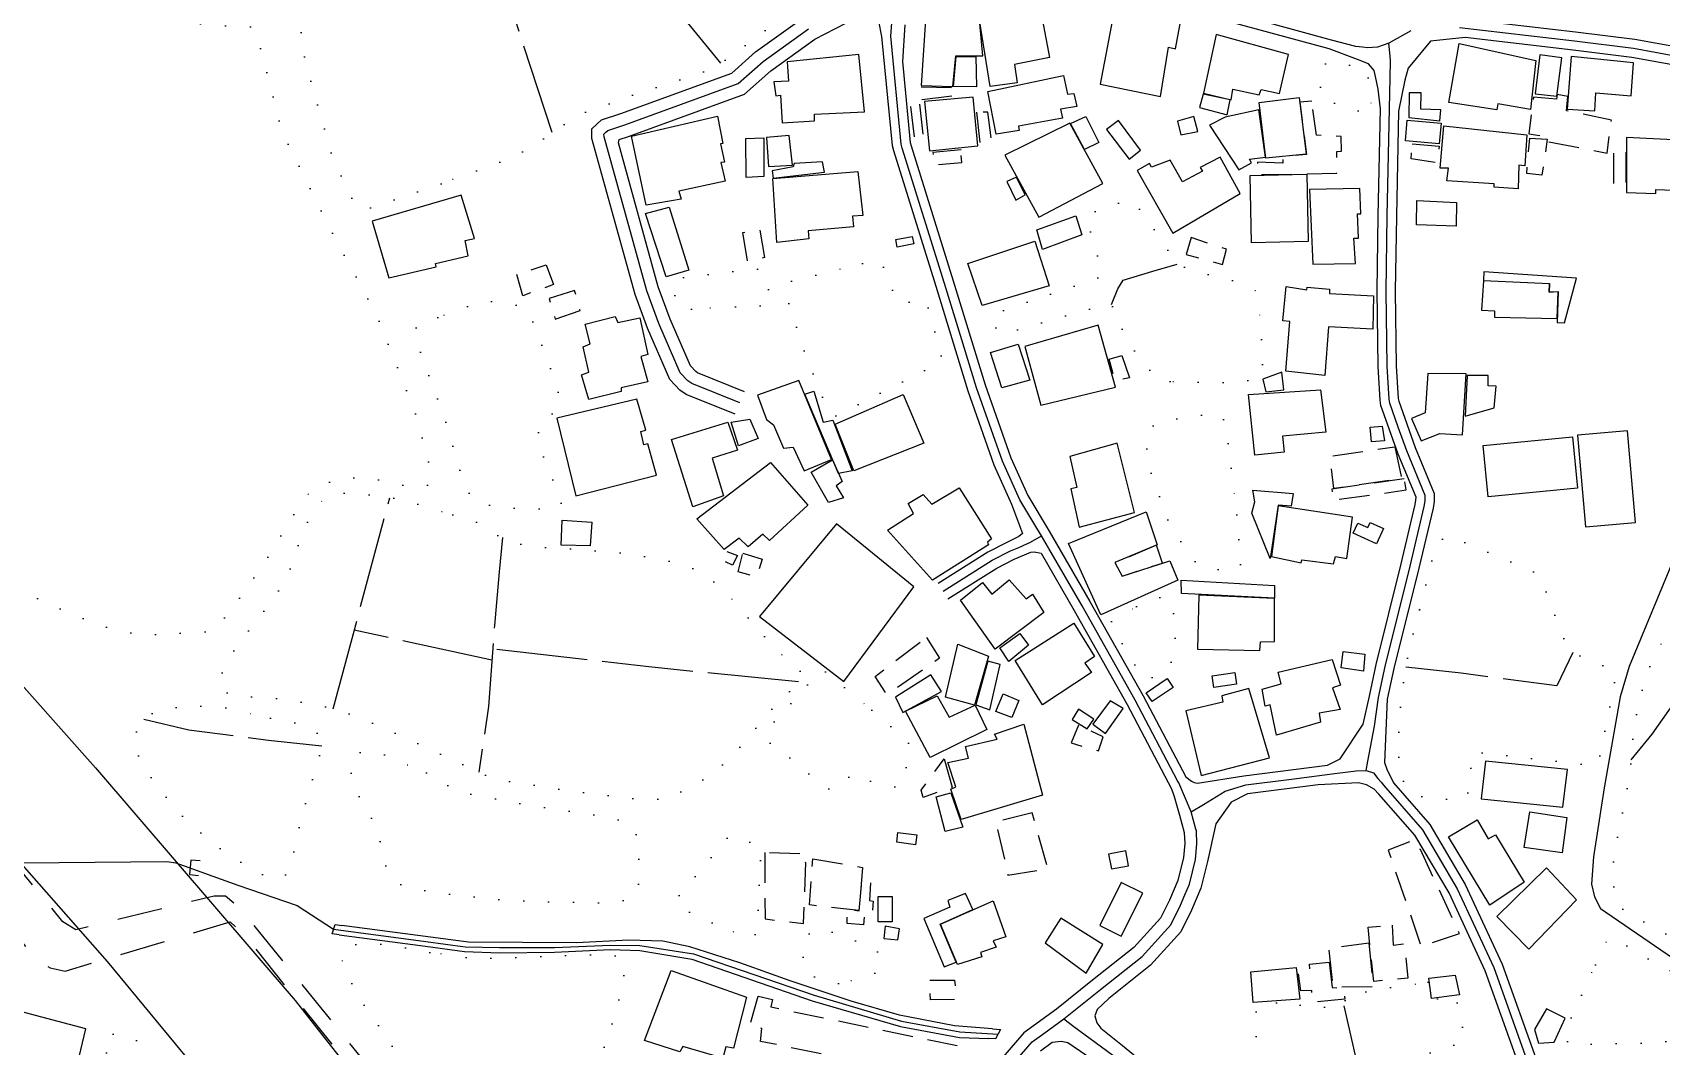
# Model space of a CAD drawing. Header units: millimetres. Extents: x 220021 to 223505, y 489325 to 491820.
# Drawn here: x 221173 to 221441.3, y 490532 to 490699 of the extents above; entities that cross this region are included whole.
import ezdxf

# ---------------------------------------------------------------- set-up
doc = ezdxf.new("R2010")
doc.units = ezdxf.units.MM
for name, pattern in [('15M2P5', [17.5, 15, -2.5]), ('5M2P5', [7.5, 5, -2.5]), ('7P5M5', [12.5, 7.5, -5]), ('AM4', [4, 0, -4])]:
    doc.linetypes.add(name, pattern=pattern)
for name, color, linetype in [('A0013110', 8, 'Continuous'), ('A0013113', 8, 'Continuous'), ('A0013140', 8, '7P5M5'), ('A0023210', 8, 'Continuous'), ('A0073340', 8, 'Continuous'), ('B0014111', 8, 'Continuous'), ('B0014112', 8, 'Continuous'), ('B0014116', 8, '5M2P5'), ('B0014118', 8, '5M2P5'), ('C0076116', 8, 'Continuous'), ('C0076117', 8, 'Continuous'), ('D0015112', 8, '15M2P5'), ('D0025111', 8, 'AM4'), ('E0022112', 8, 'Continuous')]:
    doc.layers.add(name, color=color, linetype=linetype)

msp = doc.modelspace()

# ---------------------------------------------------------------- linework, layer by layer
at = {"layer": 'A0013110', "flags": 128}
for points in [[(221444.167, 490696.524), (221436.857, 490697.878), (221427.091, 490699.061), (221408.174, 490701.283), (221407.815, 490701.723), (221410.521, 490719.207)], [(221288.747, 490636.144), (221280.636, 490639.411), (221279.616, 490640.119), (221277.969, 490641.85), (221274.297, 490650.333), (221272.262, 490655.879), (221265.141, 490681.556), (221265.108, 490683.139), (221266.721, 490684.642), (221269.88, 490685.672), (221288.178, 490692.338), (221292.081, 490695.809), (221299.751, 490701.34)], [(221290.242, 490639.855), (221282.547, 490642.954), (221282.232, 490643.173), (221281.357, 490644.092), (221278.013, 490651.818), (221276.074, 490657.104), (221269.489, 490680.847), (221269.604, 490681.374), (221271.185, 490681.89), (221290.265, 490688.842), (221294.587, 490692.685), (221301.844, 490697.917), (221306.959, 490700.535)], [(221312.307, 490700.879), (221312.838, 490698.377), (221314.6, 490680.39), (221314.787, 490679.555), (221321.778, 490657.239), (221327.028, 490640.022), (221331.338, 490627.83), (221334.247, 490621.348), (221336.044, 490616.498), (221335.461, 490616.016), (221333.439, 490615.018), (221330.319, 490613.423), (221322.151, 490608.264)], [(221316.691, 490700.282), (221316.259, 490694.223), (221317.568, 490680.866), (221317.687, 490680.333), (221324.644, 490658.125), (221329.878, 490640.96), (221334.125, 490628.946), (221336.912, 490622.738), (221340.433, 490616.859), (221341.662, 490614.806), (221347.155, 490605.315), (221355.918, 490589.752), (221362.952, 490576.399), (221363.892, 490575.708), (221364.322, 490575.483), (221364.857, 490575.355), (221372.474, 490576.585), (221386.277, 490578.328), (221388.332, 490579.365), (221392.132, 490585.084), (221393.161, 490589.722), (221394.283, 490594.921), (221398.408, 490611.492), (221400.724, 490621.255), (221400.839, 490622.013), (221400.841, 490622.487), (221397.913, 490629.569), (221395.057, 490637.583), (221394.937, 490638.459), (221394.6, 490644.016), (221394.435, 490656.437), (221394.619, 490668.823), (221394.983, 490686.415), (221394.587, 490689.685), (221394.162, 490691.756), (221393.931, 490692.741), (221393.038, 490693.832), (221391.182, 490694.585), (221386.518, 490696.301), (221367.881, 490701.369)], [(221443.417, 490693.612), (221436.403, 490694.911), (221426.736, 490696.082), (221408.913, 490698.176), (221403.232, 490697.565), (221399.551, 490693.127), (221399.014, 490691.172), (221397.976, 490686.076), (221397.618, 490668.77), (221397.435, 490656.434), (221397.599, 490644.127), (221397.925, 490638.753), (221397.987, 490638.297), (221400.714, 490630.647), (221403.844, 490623.076), (221403.838, 490621.78), (221403.671, 490620.683), (221401.323, 490610.783), (221397.205, 490594.242), (221396.118, 490589.205), (221395.658, 490578.766), (221396.013, 490577.702), (221397.129, 490575.412), (221403.108, 490568.6), (221408.939, 490558.699), (221415.019, 490545.593), (221420.572, 490530.097)], [(221417.507, 490529.756), (221412.24, 490544.453), (221406.28, 490557.303), (221400.666, 490566.834), (221394.734, 490573.594), (221393.943, 490574.38), (221392.707, 490575.097), (221391.395, 490575.45), (221384.745, 490575.111), (221373.117, 490573.642), (221370.404, 490572.244), (221367.853, 490568.701), (221366.497, 490562.454), (221365.432, 490558.093), (221363.875, 490554.439), (221362.122, 490550.892), (221357.132, 490545.385), (221350.233, 490539.912), (221348.356, 490538.085), (221347.972, 490537.06), (221348.296, 490535.887), (221348.916, 490535.042), (221352.529, 490532.151), (221362.834, 490523.741)], [(221339.001, 490531.285), (221340.949, 490532.701), (221342.414, 490532.896), (221343.492, 490532.672), (221354.646, 490525.024)]]:
    msp.add_lwpolyline(points, dxfattribs=at)
at = {"layer": 'A0013110'}
msp.add_lwpolyline([(221323.753, 490605.727), (221331.806, 490610.814), (221334.697, 490612.292), (221337.421, 490613.418), (221337.957, 490613.483), (221339.104, 490613.238), (221344.55, 490603.827), (221353.284, 490588.316), (221360.599, 490574.429), (221361.02, 490573.19), (221361.897, 490570.106), (221362.68, 490567.244), (221362.749, 490565.441), (221362.54, 490563.112), (221361.624, 490559.36), (221360.239, 490556.111), (221358.783, 490553.165), (221354.388, 490548.314), (221347.588, 490542.92), (221341.658, 490538.161), (221336.277, 490534.25), (221318.637, 490513.863)], dxfattribs=at)
at = {"layer": 'A0013113', "flags": 128}
msp.add_lwpolyline([(220927.842, 490891.29), (220935.009, 490880.115), (220960.536, 490841.965), (220963.039, 490837.911), (220970.26, 490829.369), (220977.536, 490819.135), (220986.177, 490807.32), (220992.944, 490798.174), (221001.213, 490788.313), (221007.322, 490779.603), (221014.267, 490769.197), (221023.077, 490757.382), (221032.12, 490744.909), (221042.072, 490734.327), (221064.691, 490708.773), (221095.538, 490674.853), (221126.07, 490641.566), (221156.363, 490608.27), (221183.399, 490577.923), (221216.251, 490539.581), (221246.636, 490500.861)], dxfattribs=at)
at = {"layer": 'A0013140', "flags": 128}
for points in [[(221277.033, 490468.283), (221250.409, 490502.039), (221229.893, 490526.842), (221207.224, 490554.764), (221204.776, 490556.771), (221202.911, 490556.771), (221180.17, 490551.237), (221178.032, 490552.537), (221161.817, 490572.31), (221144.283, 490591.573), (221130.389, 490606.499), (221108.885, 490630.446), (221092.182, 490647.289), (221091.685, 490648.155), (221091.195, 490649.887)], [(221084.595, 490644.005), (221090.049, 490643.743), (221091.536, 490642.87), (221101.458, 490632.973), (221114.201, 490616.501), (221118.506, 490610.09), (221119.169, 490608.533), (221121.162, 490603.171), (221123.48, 490600.051), (221133.4, 490590.843), (221145.139, 490579.899), (221157.37, 490570.504), (221160.68, 490566.169), (221167.472, 490554.394), (221169.625, 490551.274), (221173.428, 490546.529), (221175.907, 490544.96), (221178.382, 490544.426), (221205.58, 490552.532), (221207.894, 490550.447), (221245.79, 490502.994), (221272.935, 490466.417), (221273.763, 490465.204), (221273.809, 490464.579)]]:
    msp.add_lwpolyline(points, dxfattribs=at)
at = {"layer": 'A0023210', "flags": 128}
for points in [[(221399.985, 490699.266), (221396.371, 490697.255), (221394.494, 490696.6), (221392.852, 490696.505), (221392.038, 490696.584), (221390.939, 490696.691), (221386.906, 490697.75), (221368.242, 490702.825)], [(221289.494, 490637.999), (221281.592, 490641.183), (221280.924, 490641.646), (221279.663, 490642.971), (221276.155, 490651.076), (221274.168, 490656.491), (221267.136, 490681.849), (221267.127, 490682.286), (221267.444, 490682.582), (221267.761, 490682.877), (221270.533, 490683.781), (221289.222, 490690.59), (221293.334, 490694.247), (221300.797, 490699.629)], [(221320.134, 490512.537), (221337.639, 490532.768), (221339.566, 490534.168), (221342.834, 490536.543), (221348.911, 490541.416), (221355.76, 490546.85), (221360.452, 490552.029), (221362.057, 490555.275), (221362.793, 490557.001), (221363.528, 490558.726), (221364.518, 490562.783), (221364.753, 490565.39), (221364.669, 490567.551), (221364.605, 490567.786), (221363.826, 490570.634), (221361.956, 490575.071), (221361.772, 490575.42), (221361.588, 490575.769), (221354.601, 490589.034), (221345.853, 490604.571), (221340.37, 490614.045), (221340.304, 490614.155), (221339.146, 490616.089), (221338.055, 490617.911), (221335.579, 490622.043), (221332.731, 490628.388), (221328.453, 490640.491), (221325.832, 490649.087), (221323.211, 490657.682), (221316.237, 490679.944), (221316.084, 490680.628), (221314.343, 490698.397), (221314.499, 490700.58)], [(221443.792, 490695.068), (221440.211, 490695.732), (221436.63, 490696.395), (221426.914, 490697.572), (221408.002, 490699.793)], [(221392.608, 490577.483), (221392.898, 490578.992), (221394.005, 490584.748), (221394.64, 490589.463), (221395.744, 490594.581), (221399.865, 490611.138), (221402.198, 490620.969), (221402.338, 490621.897), (221402.342, 490622.781), (221399.314, 490630.108), (221397.918, 490634.024), (221396.522, 490637.94), (221396.431, 490638.606), (221396.099, 490644.072), (221395.935, 490656.436), (221396.118, 490668.797), (221396.588, 490691.464), (221396.655, 490694.379), (221396.581, 490695.129), (221396.371, 490697.255)], [(221322.952, 490606.996), (221331.063, 490612.119), (221334.068, 490613.655), (221335.419, 490614.213), (221336.769, 490614.771), (221337.358, 490615.098), (221339.146, 490616.089)], [(221363.826, 490570.634), (221365.839, 490571.865), (221369.411, 490574.05), (221372.795, 490575.114), (221380.333, 490576.066), (221387.87, 490577.018), (221389.238, 490577.19), (221390.965, 490577.414), (221392.608, 490577.483), (221393.853, 490577.068), (221394.579, 490576.152), (221395.078, 490575.523), (221395.473, 490575.026), (221401.887, 490567.717), (221407.61, 490558.001), (221410.62, 490551.512), (221413.629, 490545.023), (221418.83, 490530.51)], [(221342.834, 490536.543), (221344.52, 490535.296), (221353.587, 490528.588), (221357.035, 490525.678), (221359.138, 490523.903), (221361.371, 490522.017)]]:
    msp.add_lwpolyline(points, dxfattribs=at)
at = {"layer": 'A0073340', "flags": 128}
msp.add_lwpolyline([(221201.529, 490526.448), (221185.386, 490546.007), (221167.695, 490566.123), (221154.536, 490581.086), (221140.395, 490596.759), (221125.313, 490613.473), (221109.581, 490630.526), (221095.192, 490646.123), (221075.033, 490668.256), (221061.813, 490682.456), (221047.203, 490699.123), (221027.806, 490722.187), (221042.072, 490734.327), (221064.691, 490708.773), (221095.538, 490674.853), (221126.07, 490641.566), (221156.363, 490608.27), (221183.399, 490577.923), (221216.251, 490539.581), (221246.636, 490500.861)], dxfattribs=at)
at = {"layer": 'B0014111', "flags": 128}
for points in [[(221400.974, 490671.322), (221407.486, 490671.026), (221407.477, 490667.112), (221400.922, 490667.325)], [(221385.104, 490640.167), (221386.005, 490633.19), (221378.881, 490632.508), (221379.112, 490629.878), (221374.294, 490629.424), (221373.234, 490639.376)], [(221373.295, 490590.997), (221368.879, 490589.791), (221369.047, 490588.747), (221362.933, 490587.283), (221365.438, 490576.642), (221376.706, 490579.546)], [(221410.931, 490569.325), (221412.697, 490566.211), (221413.929, 490566.886), (221418.642, 490559.08), (221412.971, 490555.277), (221406.204, 490566.539)], [(221342.362, 490553.145), (221339.756, 490549.08), (221346.524, 490544.063), (221349.275, 490548.802)], [(221147.394, 490544.031), (221144.488, 490533.364), (221179.042, 490523.406), (221181.827, 490534.915)]]:
    msp.add_lwpolyline(points, close=True, dxfattribs=at)
at = {"layer": 'B0014112', "flags": 128}
for points in [[(221338.888, 490703.264), (221340.491, 490694.919), (221334.735, 490693.723), (221335.19, 490690.734), (221330.719, 490690.112), (221328.962, 490701.114)], [(221351.364, 490703.756), (221348.829, 490690.476), (221358.792, 490688.456), (221360.108, 490696.589), (221361.241, 490696.314), (221362.215, 490701.67)], [(221320.057, 490701.118), (221319.34, 490690.297), (221324.587, 490690.136), (221325.061, 490695.194), (221329.509, 490695.163), (221328.989, 490700.495)], [(221367.935, 490698.702), (221365.829, 490689.03), (221370.386, 490687.913), (221370.673, 490689.676), (221375.037, 490688.751), (221375.357, 490689.634), (221378.371, 490688.961), (221379.832, 490695.392)], [(221407.957, 490697.213), (221420.599, 490694.387), (221419.668, 490686.315), (221414.305, 490687.25), (221414.131, 490686.286), (221406.229, 490687.505)], [(221309.117, 490695.398), (221297.308, 490694.157), (221297.516, 490691.016), (221295.109, 490690.86), (221295.412, 490688.586), (221296.218, 490688.69), (221296.482, 490684.156), (221301.778, 490684.484), (221301.765, 490685.535), (221310.012, 490685.953)], [(221325.109, 490695.071), (221328.344, 490695.033), (221328.442, 490690.041), (221324.657, 490690.141)], [(221421.209, 490695.343), (221420.441, 490688.894), (221424.017, 490688.533), (221424.834, 490694.81)], [(221426.4, 490695.06), (221425.705, 490686.405), (221430.303, 490686.133), (221430.44, 490689.054), (221436.249, 490688.579), (221436.662, 490694)], [(221342.809, 490691.925), (221343.462, 490688.828), (221344.516, 490688.978), (221345.003, 490686.828), (221342.292, 490686.392), (221342.606, 490684.895), (221335.359, 490683.593), (221335.52, 490682.861), (221331.702, 490682.239), (221330.348, 490689.273)], [(221365.793, 490688.852), (221365.211, 490686.641), (221369.753, 490685.43), (221370.229, 490687.921)], [(221401.691, 490689.075), (221399.719, 490689.046), (221399.642, 490685.027), (221404.754, 490684.481), (221404.925, 490686.283), (221401.608, 490686.399)], [(221327.916, 490688.376), (221319.903, 490687.672), (221320.728, 490679.515), (221328.694, 490680.351)], [(221374.944, 490686.283), (221369.425, 490685.087), (221366.844, 490683.755), (221371.657, 490676.365), (221373.762, 490677.557), (221373.442, 490678.169), (221376.058, 490678.471)], [(221381.586, 490688.313), (221382.755, 490678.965), (221376.113, 490678.307), (221374.987, 490687.458)], [(221285.828, 490685.213), (221286.714, 490680.726), (221286.286, 490680.65), (221286.951, 490677.646), (221286.394, 490677.578), (221287.084, 490674.53), (221279.466, 490672.885), (221279.824, 490671.56), (221274.077, 490670.549), (221271.65, 490681.938)], [(221343.848, 490684.095), (221333.157, 490678.798), (221338.747, 490668.61), (221349.258, 490674.117)], [(221346.496, 490685.162), (221348.631, 490680.914), (221346.266, 490679.761), (221343.965, 490684.003)], [(221351.855, 490684.493), (221349.884, 490683.023), (221353.589, 490678.143), (221355.481, 490679.634)], [(221364.254, 490685.154), (221361.563, 490684.407), (221362.113, 490682.153), (221364.893, 490682.684)], [(221399.368, 490684.556), (221404.994, 490684.056), (221404.645, 490680.671), (221399.105, 490681.171)], [(221405.44, 490683.62), (221419.106, 490682.161), (221418.786, 490677.045), (221417.783, 490677.14), (221417.663, 490673.28), (221413.723, 490673.537), (221413.724, 490674.098), (221405.911, 490674.593), (221406.165, 490676.658), (221404.812, 490676.671)], [(221293.428, 490681.671), (221293.474, 490675.27), (221290.531, 490675.112), (221290.5, 490681.537)], [(221297.606, 490682.05), (221293.885, 490681.727), (221294.21, 490676.968), (221298.179, 490677.186)], [(221435.503, 490681.741), (221435.492, 490672.678), (221440.312, 490672.475), (221440.328, 490673.14), (221447.717, 490672.865), (221447.685, 490673.789), (221449.851, 490673.873), (221449.885, 490681.018)], [(221368.565, 490678.461), (221365.318, 490676.77), (221365.677, 490676.162), (221362.376, 490674.417), (221360.344, 490677.971), (221357.266, 490676.806), (221356.968, 490677.414), (221354.945, 490676.305), (221360.811, 490665.976), (221371.885, 490672.506)], [(221303.087, 490677.735), (221298.469, 490677.42), (221298.305, 490676.904), (221294.843, 490676.236), (221294.989, 490675.032), (221303.421, 490676.008)], [(221308.906, 490676.125), (221309.749, 490668.875), (221308.047, 490668.74), (221308.225, 490666.999), (221300.759, 490666.35), (221300.844, 490665.026), (221295.612, 490664.421), (221294.949, 490674.981)], [(221382.884, 490675.698), (221383.1, 490664.61), (221373.746, 490664.38), (221373.522, 490675.476)], [(221335.07, 490675.18), (221333.488, 490674.465), (221334.923, 490671.421), (221336.491, 490672.266)], [(221391.569, 490673.313), (221383.283, 490673.179), (221383.869, 490660.874), (221390.863, 490660.974), (221390.62, 490665.115), (221391.375, 490665.139), (221391.211, 490669.143), (221391.751, 490669.143)], [(221243.611, 490672.221), (221228.942, 490667.947), (221231.718, 490658.597), (221239.517, 490660.429), (221239.384, 490660.983), (221244.771, 490662.239), (221244.242, 490664.755), (221245.8, 490665.08)], [(221344.831, 490668.81), (221345.812, 490665.686), (221339.359, 490663.284), (221338.392, 490666.516)], [(221317.899, 490665.41), (221318.132, 490664.182), (221315.394, 490663.662), (221315.161, 490664.891)], [(221338.09, 490664.653), (221340.449, 490657.311), (221329.382, 490654.054), (221327.027, 490660.979)], [(221412.007, 490659.619), (221411.947, 490658.158), (221422.847, 490657.659), (221422.788, 490656.263), (221424.259, 490656.333), (221424.092, 490651.229), (221425.301, 490651.17), (221427.26, 490658.564)], [(221379.464, 490657.164), (221382.878, 490656.634), (221382.929, 490657.087), (221386.587, 490656.723), (221386.579, 490656.032), (221393.853, 490655.649), (221393.745, 490650.163), (221386.407, 490650.542), (221385.854, 490642.52), (221379.415, 490643.241), (221380.087, 490651.414), (221378.936, 490651.512)], [(221411.942, 490658.09), (221411.62, 490653.258), (221413.757, 490653.18), (221413.742, 490652.144), (221424.068, 490651.917), (221424.227, 490656.293), (221422.742, 490656.228), (221422.807, 490657.623)], [(221268.978, 490652.222), (221269.416, 490651.272), (221273.047, 490651.99), (221274.36, 490645.988), (221273.208, 490645.648), (221274.34, 490641.48), (221269.928, 490640.482), (221269.97, 490639.906), (221264.633, 490638.542), (221263.408, 490642.649), (221264.624, 490643.093), (221263.687, 490647.26), (221264.842, 490647.712), (221264.048, 490650.98)], [(221348.488, 490650.828), (221336.435, 490647.3), (221339.079, 490637.626), (221351.368, 490640.593)], [(221335.307, 490647.657), (221337.231, 490641.74), (221332.664, 490640.465), (221330.765, 490646.303)], [(221299.232, 490641.722), (221292.404, 490639.274), (221293.867, 490635.286), (221295.024, 490634.388), (221296.696, 490630.566), (221298.261, 490630.722), (221300.098, 490626.841), (221304.598, 490628.674)], [(221378.723, 490643.088), (221375.592, 490641.9), (221376.092, 490639.827), (221379.061, 490640.153)], [(221402.782, 490642.851), (221402.339, 490636.365), (221400.122, 490635.418), (221401.7, 490631.76), (221404.778, 490632.965), (221408.497, 490632.77), (221409.1, 490642.781)], [(221409.242, 490642.546), (221408.929, 490635.82), (221413.709, 490637.169), (221414.03, 490640.79), (221412.71, 490640.798), (221412.706, 490642.524)], [(221272.53, 490638.644), (221259.352, 490635.48), (221262.466, 490622.726), (221275.749, 490626.106), (221274.37, 490631.241), (221273.711, 490631.087), (221273.207, 490633.286), (221274.035, 490633.53)], [(221301.655, 490639.921), (221303.245, 490634.86), (221304.832, 490635.157), (221308.006, 490626.846), (221305.761, 490626.388), (221300.204, 490639.462)], [(221316.39, 490639.402), (221319.78, 490631.372), (221308.247, 490626.824), (221305.217, 490634.491)], [(221287.524, 490634.84), (221289.087, 490630.226), (221284.915, 490628.897), (221286.818, 490622.678), (221281.779, 490620.874), (221278.22, 490631.967)], [(221395.281, 490634.2), (221395.649, 490631.764), (221393.494, 490631.616), (221393.288, 490634.034)], [(221435.658, 490633.404), (221427.448, 490632.686), (221428.769, 490617.577), (221436.979, 490618.295)], [(221351.612, 490631.361), (221343.81, 490629.202), (221345.001, 490624.095), (221344.001, 490623.837), (221345.396, 490617.543), (221354.494, 490619.95)], [(221426.605, 490632.412), (221427.433, 490623.969), (221412.739, 490622.523), (221411.91, 490630.97)], [(221294.563, 490628.172), (221300.671, 490621.139), (221294.393, 490615.361), (221293.271, 490616.392), (221290.876, 490614.319), (221289.389, 490615.756), (221286.904, 490613.852), (221282.435, 490618.934)], [(221304.731, 490628.621), (221306.348, 490625.043), (221305.373, 490624.374), (221306.551, 490622.362), (221304.121, 490621.595), (221301.267, 490626.599)], [(221373.989, 490623.623), (221380.588, 490623.063), (221380.263, 490620.995), (221378.119, 490621.181), (221376.821, 490612.391), (221373.833, 490619.829), (221374.323, 490621.723)], [(221356.415, 490620.073), (221358.243, 490614.653), (221351.231, 490611.704), (221352.43, 490609.447), (221360.312, 490611.97), (221361.611, 490608.813), (221348.968, 490603.12), (221343.605, 490614.876)], [(221378.115, 490621.08), (221377.033, 490612.717), (221381.931, 490611.656), (221382.022, 490612.178), (221387.237, 490611.509), (221387.584, 490612.714), (221389.473, 490612.381), (221390.391, 490619.183)], [(221305.387, 490618.082), (221292.74, 490602.804), (221306.61, 490592.127), (221318.124, 490607.701)], [(221393.314, 490618.328), (221395.498, 490617.322), (221394.331, 490614.788), (221390.5, 490616.553), (221391.268, 490618.222), (221392.916, 490617.463)], [(221333.829, 490608.872), (221336.638, 490605.757), (221337.679, 490606.525), (221339.571, 490603.472), (221331.552, 490597.474), (221325.834, 490605.493), (221329.461, 490608.439), (221330.995, 490606.519)], [(221362.177, 490608.824), (221377.53, 490607.91), (221377.555, 490605.865), (221362.206, 490606.59)], [(221365.083, 490606.351), (221364.867, 490597.476), (221375.109, 490597.205), (221375.208, 490598.651), (221377.547, 490598.705), (221377.555, 490605.793)], [(221344.494, 490601.721), (221347.923, 490596.267), (221346.324, 490595.117), (221347.394, 490593.591), (221339.318, 490588.276), (221334.809, 490595.603)], [(221325.39, 490598.295), (221330.464, 490596.299), (221328.13, 490588.229), (221323.365, 490589.566)], [(221335.592, 490600.056), (221337.043, 490598.097), (221333.798, 490595.41), (221332.315, 490597.653)], [(221330.316, 490595.492), (221328.36, 490588.294), (221330.64, 490587.46), (221332.387, 490594.922)], [(221387.059, 490595.754), (221388.406, 490591.529), (221387.107, 490591.074), (221388.325, 490587.514), (221384.875, 490586.91), (221385.114, 490585.439), (221377.862, 490583.271), (221376.825, 490588.277), (221376.019, 490588.062), (221375.533, 490590.836), (221378.649, 490591.721), (221378.155, 490593.668)], [(221320.926, 490593.224), (221315.126, 490589.526), (221316.324, 490587.021), (221322.679, 490590.477)], [(221359.878, 490592.597), (221360.859, 490591.142), (221357.413, 490588.817), (221356.432, 490590.273)], [(221370.986, 490593.594), (221371.262, 490591.661), (221367.576, 490591.134), (221367.3, 490593.067)], [(221321.969, 490589.748), (221323.947, 490586.245), (221328.259, 490588.218), (221330.175, 490584.194), (221320.855, 490579.597), (221316.778, 490587.247)], [(221332.841, 490590.119), (221335.448, 490589.008), (221334.275, 490586.203), (221331.665, 490587.185)], [(221345.275, 490587.582), (221344.223, 490585.856), (221346.707, 490584.349), (221347.795, 490585.945)], [(221347.603, 490585.122), (221349.724, 490583.572), (221352.611, 490587.691), (221350.483, 490588.953)], [(221336.249, 490585.114), (221339.311, 490573.425), (221325.933, 490569.413), (221324.22, 490574.412), (221325.048, 490574.767), (221323.736, 490578.769), (221327.155, 490579.52), (221326.661, 490581.413), (221331.864, 490582.644), (221331.408, 490583.447)], [(221412.28, 490579.021), (221411.558, 490572.821), (221425.044, 490571.434), (221425.793, 490577.649)], [(221324.251, 490573.804), (221326.201, 490568.124), (221323.29, 490567.408), (221321.804, 490573.156)], [(221419.599, 490570.66), (221425.685, 490569.749), (221424.89, 490563.907), (221418.657, 490564.786)], [(221353.056, 490564.214), (221350.218, 490563.676), (221350.678, 490561.249), (221353.516, 490561.788)], [(221422.347, 490561.418), (221414.174, 490553.43), (221419.416, 490548.031), (221427.262, 490556.162)], [(221352.308, 490559.027), (221348.763, 490551.953), (221352.298, 490550.182), (221355.843, 490557.256)], [(221314.557, 490556.701), (221314.568, 490552.539), (221312.258, 490552.534), (221312.248, 490556.695)], [(221326.647, 490557.203), (221323.735, 490556.034), (221324.068, 490554.939), (221319.788, 490553.096), (221323.156, 490545.116), (221325.146, 490545.905), (221322.468, 490552.171), (221327.876, 490554.57)], [(221331.191, 490556.027), (221333.288, 490550.088), (221331.208, 490549.432), (221331.725, 490548.363), (221329.112, 490547.467), (221329.352, 490546.776), (221325.35, 490545.493), (221322.519, 490552.155)], [(221313.439, 490551.832), (221313.217, 490549.782), (221315.504, 490549.567), (221315.809, 490551.401)], [(221278.164, 490544.539), (221290.584, 490540.148), (221288.441, 490531.722), (221287.214, 490531.957), (221286.694, 490530.116), (221280.127, 490532.027), (221279.622, 490531.117), (221273.785, 490533.006)], [(221422.329, 490538.242), (221420.357, 490534.823), (221420.995, 490532.588), (221423.617, 490532.703), (221425.403, 490536.684)]]:
    msp.add_lwpolyline(points, close=True, dxfattribs=at)
at = {"layer": 'B0014112'}
for points in [[(221273.938, 490669.184), (221277.86, 490670.216), (221281.096, 490659.872), (221277.356, 490658.744)], [(221289.283, 490630.936), (221288.053, 490634.849), (221291.132, 490635.353), (221292.507, 490632.138)], [(221325.63, 490624.035), (221330.943, 490615.613), (221330.294, 490615.057), (221330.453, 490614.636), (221321.231, 490608.821), (221313.803, 490617.053), (221318.088, 490619.812), (221317.23, 490621.431), (221319.702, 490622.921), (221321.091, 490621.354)], [(221260.07, 490614.559), (221260.254, 490618.693), (221265.109, 490618.373), (221264.845, 490614.453)], [(221374.025, 490539.248), (221373.665, 490544.317), (221381.103, 490545.019), (221381.728, 490539.831)]]:
    msp.add_lwpolyline(points, close=True, dxfattribs=at)
at = {"layer": 'B0014116', "flags": 128}
for points in [[(221319.366, 490690.052), (221324.833, 490689.939), (221325.05, 490688.581), (221319.532, 490687.903)], [(221319.056, 490687.224), (221319.711, 490681.513), (221318.278, 490681.513), (221317.624, 490687.055)], [(221383.661, 490687.695), (221381.725, 490687.527), (221382.813, 490678.91), (221378.91, 490678.551), (221378.921, 490677.503), (221374.766, 490677.667), (221374.718, 490675.613), (221387.828, 490675.818), (221387.807, 490679.396), (221388.574, 490679.463), (221388.498, 490681.906), (221384.467, 490682.107)], [(221424.107, 490688.778), (221423.995, 490688.015), (221420.171, 490688.344), (221419.419, 490682.329), (221422.663, 490681.797), (221422.454, 490681.074), (221432.291, 490679.155), (221433.024, 490684.597), (221425.611, 490686.106), (221425.841, 490688.455)], [(221328.455, 490685.867), (221329.001, 490680.891), (221330.964, 490681.173), (221330.313, 490685.867)], [(221419.562, 490681.606), (221422.45, 490681.437), (221421.572, 490675.491), (221419.069, 490675.782)], [(221325.916, 490679.685), (221321.291, 490679.261), (221321.408, 490677.214), (221326.037, 490677.616)], [(221400.19, 490680.651), (221404.675, 490680.284), (221404.236, 490677.565), (221400.045, 490678.201)], [(221292.812, 490666.46), (221293.562, 490661.93), (221290.784, 490661.354), (221290.002, 490666.065)], [(221363.814, 490665.221), (221362.994, 490662.427), (221368.979, 490660.786), (221369.633, 490663.315)], [(221257.592, 490660.759), (221258.807, 490657.48), (221253.754, 490655.641), (221252.761, 490659.139)], [(221262.274, 490656.544), (221258.092, 490655.193), (221259.106, 490651.785), (221263.187, 490653.219)], [(221352.422, 490645.83), (221353.666, 490642.155), (221351.334, 490641.636), (221350.302, 490645.224)], [(221397.339, 490630.773), (221398.506, 490625.512), (221387.29, 490623.903), (221386.698, 490629.207)], [(221398.904, 490625.515), (221386.979, 490623.821), (221387.117, 490621.975), (221399.229, 490623.665)], [(221358.103, 490614.568), (221351.275, 490611.692), (221352.441, 490609.492), (221359.095, 490611.624)], [(221320.207, 490599.359), (221322.401, 490595.957), (221313.72, 490589.956), (221311.756, 490592.959)], [(221345.25, 490584.937), (221344.049, 490582.014), (221348.573, 490580.695), (221349.338, 490583.026)], [(221323.126, 490579.377), (221324.457, 490574.711), (221319.678, 490573.016), (221319.345, 490574.226)], [(221337.656, 490570.51), (221331.653, 490569.003), (221333.646, 490560.229), (221340.209, 490561.322)], [(221399.747, 490565.7), (221396.263, 490564.322), (221401.698, 490548.463), (221407.978, 490550.637), (221401.587, 490564.46)], [(221293.629, 490563.946), (221293.641, 490553.024), (221299.979, 490552.289), (221300.38, 490562.301), (221299.739, 490562.19), (221299.831, 490563.734)], [(221301.496, 490562.944), (221309.718, 490561.494), (221309.105, 490554.415), (221300.965, 490555.317)], [(221310.996, 490558.953), (221310.856, 490556.046), (221311.453, 490555.945), (221311.317, 490553.743), (221309.99, 490553.766), (221309.858, 490552.068), (221307.156, 490552.27), (221307.187, 490554.596), (221309.144, 490554.376), (221309.55, 490558.95)], [(221396.935, 490551.996), (221397.082, 490548.72), (221398.96, 490548.918), (221399.471, 490543.281), (221393.915, 490542.717), (221392.951, 490551.681)], [(221393.045, 490549.087), (221393.816, 490541.845), (221387.207, 490541.796), (221386.475, 490548.223)], [(221386.525, 490545.922), (221387.025, 490541.742), (221389.041, 490541.569), (221389.103, 490539.828), (221383.737, 490539.263), (221383.698, 490541.216), (221381.87, 490541.177), (221381.495, 490544.186), (221383.412, 490544.434), (221383.284, 490545.544)], [(221320.778, 490542.955), (221324.864, 490542.932), (221325.087, 490539.78), (221320.903, 490539.681)], [(221292.497, 490540.303), (221294.853, 490539.736), (221294.621, 490538.523), (221325.261, 490532.164), (221320.848, 490527.126), (221292.872, 490532.859), (221293.112, 490534.985), (221291.134, 490535.412)]]:
    msp.add_lwpolyline(points, close=True, dxfattribs=at)
at = {"layer": 'B0014116'}
for points in [[(221388.493, 490594.351), (221388.867, 490597.046), (221392.415, 490596.608), (221392.174, 490593.826)], [(221315.328, 490565.678), (221315.489, 490567.282), (221318.649, 490566.849), (221318.422, 490565.249)], [(221403.386, 490539.911), (221402.928, 490543.261), (221407.265, 490543.766), (221408.005, 490540.503)]]:
    msp.add_lwpolyline(points, close=True, dxfattribs=at)
at = {"layer": 'B0014118', "flags": 128}
for points in [[(221435.378, 490679.297), (221435.391, 490673.967), (221433.411, 490673.962), (221433.398, 490679.292)], [(221287.33, 490613.54), (221289.136, 490612.861), (221288.292, 490611.278), (221286.591, 490612.126)], [(221289.984, 490613.257), (221293.172, 490612.296), (221292.225, 490609.355), (221289.197, 490610.204)]]:
    msp.add_lwpolyline(points, close=True, dxfattribs=at)
at = {"layer": 'C0076116', "flags": 128}
for points in [[(221200.604, 490562.567), (221199.111, 490562.706), (221198.888, 490560.317), (221200.382, 490560.178)], [(221223.514, 490550.397), (221222.362, 490550.546), (221222.853, 490552.096), (221223.937, 490551.953)], [(221331.124, 490534.924), (221332.427, 490534.827), (221331.606, 490533.279), (221330.44, 490533.321)]]:
    msp.add_lwpolyline(points, dxfattribs=at)
at = {"layer": 'C0076117', "flags": 128}
for points in [[(221223.514, 490550.397), (221237.708, 490548.55), (221244.144, 490547.646), (221249.918, 490547.436), (221258.99, 490547.55), (221268.226, 490548.008), (221273.01, 490547.804), (221281.592, 490546.369), (221301.404, 490539.513), (221315.93, 490535.278), (221325.667, 490533.49), (221330.44, 490533.321)], [(221331.124, 490534.924), (221324.838, 490535.393), (221315.761, 490537.177), (221307.837, 490539.471), (221297.766, 490542.814), (221289.511, 490545.8), (221281.257, 490548.441), (221276.801, 490549.333), (221271.192, 490549.541), (221262.615, 490549.079), (221244.8, 490549.194), (221223.937, 490551.953)]]:
    msp.add_lwpolyline(points, dxfattribs=at)
at = {"layer": 'D0015112', "flags": 128}
for points in [[(221267.532, 490716.32), (221276.127, 490706.376), (221286.288, 490693.932)], [(221258.613, 490682.513), (221249.237, 490711.2)], [(221350.675, 490654.211), (221351.731, 490656.797), (221352.596, 490658.199), (221357.477, 490659.689), (221361.499, 490660.877)], [(221222.51, 490587.596), (221231.869, 490622.389)], [(221436.27, 490579.25), (221439.75, 490583.432), (221447.484, 490594.489), (221455.085, 490602.646), (221461.723, 490611.244), (221470.484, 490620.435), (221472.22, 490621.857)], [(221250.407, 490615.823), (221249.877, 490610.179), (221249.089, 490601.323), (221248.101, 490587.991), (221246.542, 490577.218)], [(221248.669, 490595.649), (221226.001, 490600.575)], [(221299.172, 490592.043), (221274.501, 490594.527), (221248.803, 490597.467)], [(221426.677, 490596.887), (221424.006, 490591.417), (221413.656, 490592.779), (221408.297, 490593.472), (221399.186, 490594.502)], [(221191.336, 490585.91), (221198.772, 490584.157), (221211.887, 490582.461), (221220.675, 490581.512)], [(221388.936, 490538.719), (221391.836, 490526.064)]]:
    msp.add_lwpolyline(points, dxfattribs=at)
at = {"layer": 'D0025111', "flags": 128}
for points in [[(221141.569, 490718.313), (221130.013, 490718.219), (221125.207, 490718.265), (221121.314, 490718.291), (221117.339, 490718.304), (221114.871, 490718.278), (221112.741, 490718.299), (221110.101, 490718.273), (221108.989, 490718.177), (221108.039, 490717.988), (221107.2, 490717.273), (221107.008, 490716.55), (221106.521, 490712.493), (221105.895, 490704.294), (221104.107, 490686.596), (221103.715, 490680.643), (221103.726, 490677.959), (221103.854, 490676.8), (221103.996, 490675.749), (221104.394, 490674.706), (221109.471, 490669.616), (221119.871, 490660.422), (221127.48, 490651.346), (221136.599, 490642.193), (221145.461, 490634.523), (221150.224, 490630.7), (221154.149, 490628.018), (221155.857, 490624.728), (221158.348, 490619.861), (221160.642, 490616.48), (221162.676, 490614.445), (221164.932, 490611.974), (221168.268, 490609.289), (221171.258, 490607.073), (221175.084, 490605.154), (221180.434, 490602.856), (221184.206, 490601.29), (221188.889, 490600.18), (221192.061, 490599.812), (221202.438, 490600.368), (221204.379, 490602.301), (221206.253, 490604.687), (221211.655, 490612.376), (221217.016, 490621.237), (221218.4, 490622.988), (221221.539, 490624.876), (221224.674, 490625.617), (221227.858, 490625.728), (221230.814, 490625.156), (221234.019, 490624.479), (221236.177, 490624.149), (221237.44, 490624.245), (221238.012, 490624.435), (221238.549, 490625.013), (221238.665, 490625.83), (221238.613, 490626.97), (221236.242, 490635.899), (221229.902, 490652.035), (221221.625, 490667.447), (221214.139, 490682.573), (221210.262, 490697.652), (221209.864, 490698.822), (221209.124, 490699.906), (221203.037, 490700.216), (221199.749, 490700.5), (221197.955, 490701.568), (221196.656, 490712.657), (221196.441, 490716.384), (221196.299, 490717.446), (221196.033, 490718.169), (221195.232, 490718.53), (221193.501, 490718.633), (221189.177, 490718.682), (221177.92, 490718.483), (221163.77, 490718.307)], [(221240.316, 490674.09), (221228.579, 490670.075), (221227.463, 490669.94), (221226.395, 490670.135), (221222.398, 490678.372), (221218.551, 490692.199), (221217.828, 490694.844), (221217.327, 490697.417), (221217.201, 490699.82), (221218.21, 490701.373), (221219.174, 490701.627), (221227.848, 490704.149), (221235.439, 490707.104), (221242.593, 490709.121), (221251.742, 490711.984), (221260.294, 490714.819), (221263.13, 490715.812), (221265.458, 490716.446), (221267.275, 490716.397), (221269.073, 490715.858), (221283.188, 490711.29), (221295.599, 490707.169), (221299.145, 490706.251), (221299.986, 490705.804), (221300.374, 490705.131), (221300.395, 490704.728), (221300.16, 490704.109), (221295.591, 490700.776), (221287.856, 490695.008), (221284.95, 490693.015), (221278.396, 490690.836), (221271.406, 490688.557), (221263.927, 490685.803), (221260.125, 490683.592), (221255.192, 490680.072), (221251.164, 490678.102)], [(221391.297, 490686.093), (221386.356, 490687.677), (221385.346, 490688.185), (221385.025, 490689.09), (221385.595, 490693.671), (221386.655, 490694.236), (221388.247, 490694.067), (221392.231, 490692.992), (221392.925, 490691.918), (221393.472, 490686.602), (221393.315, 490685.923)], [(221360.381, 490641.51), (221358.96, 490641.58), (221357.86, 490642.312), (221353.381, 490647.973), (221350.949, 490653.758), (221350.683, 490654.211), (221349.777, 490654.234), (221332.833, 490649.373), (221332.239, 490649.554), (221331.751, 490650.148), (221331.285, 490651.354), (221331.156, 490652.361), (221331.383, 490652.627), (221332.269, 490653.018), (221348.66, 490658.678), (221349.117, 490659.142), (221349.061, 490659.934), (221346.632, 490668.208), (221347.158, 490669.078), (221348.591, 490669.835), (221353.277, 490671.326), (221354.341, 490671.101), (221356.371, 490668.627), (221361.021, 490661.538), (221361.617, 490660.713), (221364.9, 490659.572), (221372.442, 490657.739), (221374.355, 490656.495), (221375.062, 490652.479), (221375.41, 490648.636), (221375.512, 490646.625), (221375.552, 490643.995), (221375.389, 490643.111), (221375.086, 490642.424), (221374.571, 490642.021), (221373.21, 490641.714), (221370.828, 490641.418), (221368.86, 490641.341)], [(221451.799, 490626.092), (221456.696, 490637.764), (221461.642, 490648.809), (221464.23, 490655.411), (221465.49, 490659.684), (221467.904, 490665.365), (221468.973, 490668.533), (221469.996, 490669.252), (221471.072, 490669.578), (221471.637, 490669.559), (221472.374, 490669.339), (221472.837, 490668.888), (221473.433, 490667.895), (221473.904, 490667.128), (221474.269, 490665.958), (221474.663, 490664.036), (221474.865, 490661.989), (221474.945, 490659.694), (221474.949, 490657.276), (221474.946, 490654.93), (221474.901, 490653.121), (221474.791, 490651.772), (221474.03, 490647.006), (221473.235, 490644.579), (221470.362, 490636.779), (221470.055, 490633.462), (221469.894, 490631.117), (221469.996, 490628.659), (221470.374, 490626.493), (221470.757, 490624.939), (221471.144, 490623.787), (221471.718, 490622.455), (221474.718, 490618.879), (221481.277, 490613.589), (221487.832, 490607.994), (221492.345, 490603.675), (221493.99, 490601.475), (221495.358, 490598.818), (221495.711, 490596.335), (221495.59, 490594.723), (221495.123, 490592.81), (221494.545, 490590.26), (221494.049, 490587.893), (221493.745, 490580.533), (221493.903, 490574.935), (221493.892, 490571.481), (221493.77, 490569.103), (221493.447, 490566.693), (221493.146, 490565.158), (221492.727, 490563.928), (221491.632, 490562.807), (221486.207, 490560.237), (221481.446, 490558.628), (221478.804, 490557.858), (221476.457, 490557.087), (221474.391, 490556.162), (221472.448, 490555.362), (221470.572, 490554.49), (221468.786, 490553.521), (221467.408, 490552.835), (221465.367, 490552.01), (221463.24, 490551.47), (221460.832, 490550.847), (221458.946, 490550.263), (221457.125, 490549.578), (221455.29, 490548.893), (221453.691, 490548.319), (221452.195, 490548.12), (221450.662, 490548.118), (221448.385, 490548.233), (221447.417, 490548.453), (221445.907, 490548.797), (221444.652, 490549.205), (221442.89, 490549.999), (221441.416, 490550.889), (221440.205, 490551.643), (221438.784, 490552.339), (221437.504, 490552.966), (221436.458, 490553.709), (221435.114, 490554.441), (221434.474, 490554.999), (221433.958, 490556.241), (221433.437, 490557.245), (221433.351, 490562.984), (221434.252, 490567.703), (221434.777, 490570.051), (221435.324, 490572.608), (221435.908, 490576.846), (221436.241, 490578.694), (221436.359, 490580.972), (221436.687, 490583.785), (221437.038, 490585.835), (221437.426, 490588.291), (221438.814, 490593.233), (221439.485, 490595.031), (221441.191, 490598.277), (221444.264, 490604.9), (221447.563, 490613.444), (221448.517, 490616.307), (221449.336, 490618.59), (221450.282, 490621.557)], [(221281.529, 490653.463), (221279.813, 490653.652), (221279.152, 490654.322), (221278.904, 490655.031), (221278.541, 490657.877), (221278.872, 490658.28), (221279.394, 490658.542), (221291.642, 490660.023), (221292.657, 490660.062), (221293.106, 490659.788), (221293.544, 490658.967), (221294.504, 490655.749), (221294.575, 490655.048), (221294.568, 490654.465), (221294.215, 490654.131), (221293.434, 490654.049)], [(221309.7, 490660.986), (221312.658, 490661.36), (221313.082, 490660.687), (221313.343, 490659.852), (221315.233, 490655.101), (221315.617, 490654.46), (221316.027, 490654.323), (221319.856, 490655.059), (221320.258, 490654.587), (221322.844, 490645.144), (221321.026, 490643.876), (221305.359, 490635.888), (221304.657, 490635.953), (221303.964, 490636.782), (221299.926, 490646.946), (221297.174, 490655.624), (221297.114, 490656.962), (221297.374, 490657.537), (221297.741, 490657.965)], [(221239.792, 490652.073), (221237.082, 490651.17), (221236.189, 490650.52), (221236.208, 490648.8), (221236.516, 490647.677), (221236.939, 490646.202), (221241.012, 490635.155), (221242.896, 490628.426), (221243.641, 490626.05), (221244.211, 490624.582), (221245.266, 490622.49), (221246.197, 490621.737), (221247.805, 490621.249), (221249.866, 490620.901), (221252.83, 490620.649), (221254.668, 490620.575), (221256.204, 490620.573), (221258.158, 490620.636), (221259.129, 490620.67), (221259.73, 490620.875), (221260.127, 490621.335), (221259.977, 490622.216), (221256.939, 490629.631), (221256.463, 490631.61), (221256.328, 490633.24), (221256.351, 490633.978), (221256.852, 490635.017), (221257.511, 490635.534), (221258.4, 490636.109), (221259.174, 490636.565), (221259.715, 490637.37), (221259.734, 490638.517), (221259.525, 490640.424), (221257.273, 490646.507), (221255.29, 490651.69), (221254.349, 490653.163), (221253.371, 490653.923), (221250.224, 490654.65), (221249.019, 490654.727), (221247.8, 490654.696), (221245.738, 490654.282)], [(221371.319, 490619.573), (221371.976, 490612.272), (221371.96, 490611.43), (221371.625, 490610.83), (221371.239, 490610.564), (221369.912, 490610.469), (221368.588, 490610.517), (221366.858, 490610.775), (221365.675, 490611.129), (221364.869, 490611.526), (221364.258, 490612.124), (221363.411, 490613.028), (221359.924, 490618.853), (221357.271, 490626.185), (221356.624, 490629.035), (221356.493, 490630.719), (221356.487, 490631.762), (221356.672, 490632.719), (221356.928, 490633.625), (221357.432, 490634.146), (221358.408, 490634.634), (221360.808, 490635.275), (221366.89, 490636.185), (221368.228, 490636.284), (221368.623, 490636.064), (221369.385, 490634.987), (221369.567, 490634.117)], [(221242.259, 490619.565), (221244.183, 490619.138), (221246.308, 490618.283), (221247.782, 490617.184), (221249.986, 490616.008), (221252.258, 490615.009), (221255.887, 490614.26), (221262.618, 490613.928), (221269.726, 490613.314), (221274.503, 490612.6), (221277.211, 490612.114), (221278.995, 490611.673), (221281.523, 490610.893), (221285.348, 490608.488), (221288.205, 490605.689), (221292.796, 490600.402), (221296.421, 490596.491), (221299.242, 490594.066), (221299.601, 490593.501), (221299.409, 490592.285), (221294.813, 490587.589), (221289.268, 490580.998), (221285.276, 490577.031), (221281.276, 490574.661), (221277.381, 490572.745), (221273.201, 490572.686), (221261.233, 490574.183), (221251.453, 490575.681), (221247.828, 490576.619), (221244.559, 490578.141), (221239.666, 490580.381), (221231.195, 490584.381), (221224.406, 490587.085), (221221.054, 490587.988), (221218.738, 490588.452), (221216.274, 490588.912), (221212.547, 490589.384), (221208.09, 490589.656), (221204.734, 490590.315), (221204.246, 490590.643), (221203.84, 490591.104), (221203.765, 490591.794), (221203.881, 490592.838), (221206.683, 490598.108), (221210.337, 490602.644), (221213.721, 490607.317), (221215.311, 490610.326), (221216.16, 490612.825), (221217.131, 490615.479), (221218.275, 490618.28), (221219.428, 490620.077), (221220.607, 490621.763), (221222.277, 490622.808), (221223.523, 490623.087), (221225.721, 490623.178), (221227.93, 490622.927), (221230.08, 490622.59), (221233.426, 490622.215)], [(221401.439, 490603.946), (221399.933, 490598.329), (221399.408, 490595.732), (221398.908, 490592.959), (221398.338, 490588.25), (221398.199, 490586.477), (221397.994, 490583.376), (221397.975, 490580.001), (221398.067, 490578.681), (221398.234, 490576.947), (221398.747, 490575.759), (221399.192, 490574.823), (221400.23, 490573.872), (221401.471, 490573.255), (221403.521, 490572.914), (221406.305, 490572.706), (221407.956, 490572.733), (221408.691, 490572.825), (221409.155, 490573.134), (221409.375, 490573.709), (221409.574, 490574.713), (221409.946, 490578.443), (221410.132, 490580.288), (221410.348, 490580.475), (221410.891, 490580.493), (221430.038, 490578.299), (221430.636, 490578.597), (221431.037, 490579.572), (221433.046, 490589.37), (221433.778, 490593.564), (221432.291, 490594.436), (221426.677, 490596.887), (221425.518, 490598.275), (221421.201, 490609.689), (221419.054, 490610.738), (221406.174, 490616.17), (221405.021, 490615.487), (221404.034, 490614.286)], [(221354.841, 490604.462), (221358.142, 490605.853), (221359.534, 490606.071), (221360.383, 490605.347), (221360.934, 490603.119), (221361.161, 490601.101), (221361.165, 490598.399), (221361.149, 490597.151), (221360.881, 490595.712), (221359.224, 490593.728), (221357.204, 490592.716), (221355.888, 490592.628), (221350.858, 490600.97), (221350.683, 490601.916), (221350.741, 490602.341)], [(221311.229, 490587.39), (221317.18, 490582.349), (221317.514, 490580.794), (221317.516, 490579.759), (221315.879, 490574.939), (221314.89, 490574.772), (221311.093, 490575.66), (221310.102, 490576.529), (221309.111, 490576.88), (221308.121, 490576.886), (221306.969, 490576.031), (221305.323, 490574.489), (221304.499, 490574.322), (221303.508, 490574.673), (221297.557, 490579.715), (221295.409, 490581.281), (221294.252, 490582.152), (221293.919, 490583.189), (221293.917, 490584.051), (221302.635, 490593.829), (221303.295, 490593.997)], [(221212.198, 490586.092), (221213.77, 490585.767), (221216.374, 490585.274), (221218.517, 490584.613), (221220.451, 490583.265), (221220.745, 490582.25), (221220.653, 490581.283), (221220.14, 490579.474), (221219.584, 490577.492), (221218.254, 490573.097), (221216.335, 490565.825), (221215.944, 490563.61), (221215.557, 490562.247), (221215.192, 490561.11), (221214.565, 490560.118), (221213.575, 490559.659), (221212.492, 490559.678), (221211.694, 490559.866), (221205.097, 490563.695), (221198.563, 490568.985), (221193.634, 490574.704), (221191.236, 490578.308), (221190.317, 490580.256), (221189.941, 490581.807), (221189.979, 490583.217), (221190.246, 490584.253), (221190.683, 490585.177), (221191.396, 490585.978), (221192.415, 490586.693), (221193.646, 490587.292), (221195.273, 490587.733), (221199.073, 490588.055), (221201.99, 490588.059), (221204.411, 490587.869)], [(221237.877, 490577.056), (221239.376, 490576.133), (221243.396, 490573.93), (221248.669, 490572.937), (221253.395, 490572.028), (221259.398, 490571.064), (221264.178, 490570.385), (221267.07, 490569.932), (221269.271, 490569.407), (221271.594, 490568.462), (221272.549, 490566.727), (221272.856, 490564.64), (221272.871, 490562.589), (221272.866, 490561.013), (221272.849, 490559.279), (221272.754, 490558.272), (221272.484, 490557.384), (221271.803, 490556.561), (221269.719, 490555.898), (221267.193, 490555.663), (221264.901, 490555.731), (221259.688, 490555.777), (221256.879, 490555.86), (221250.982, 490556.115), (221242.112, 490557.037), (221238.961, 490557.476), (221236.037, 490557.958), (221234.084, 490558.435), (221232.879, 490559.117), (221232.107, 490559.916), (221231.346, 490561.155), (221230.165, 490566.11), (221229.297, 490568.659), (221228.221, 490570.775), (221226.379, 490573.954), (221225.852, 490575.585), (221225.537, 490576.754), (221225.441, 490577.629), (221225.475, 490578.56), (221225.727, 490579.416), (221226.048, 490579.988), (221226.707, 490580.39), (221227.546, 490580.576), (221228.481, 490580.568), (221229.344, 490580.423), (221230.485, 490580.249)], [(221284.924, 490552.365), (221279.804, 490554.814), (221279.143, 490555.508), (221278.976, 490556.199), (221287.692, 490566.667), (221288.847, 490566.659), (221289.838, 490566.308), (221292.645, 490564.91), (221292.976, 490564.562), (221292.35, 490550.937), (221291.693, 490549.906), (221291.199, 490549.737)], [(221305.733, 490542.397), (221302.432, 490543.281), (221301.276, 490543.634), (221300.119, 490544.849), (221299.949, 490546.575), (221299.945, 490548.473), (221300.6, 490550.366), (221301.753, 490551.049), (221302.412, 490551.39), (221303.732, 490551.209), (221311.657, 490548.225), (221312.485, 490547.184), (221312.653, 490545.803), (221312.491, 490544.596), (221310.679, 490543.4)], [(221430.37, 490545.476), (221431.49, 490548.349), (221432.16, 490549.219), (221433.194, 490549.932), (221433.92, 490549.731), (221434.801, 490549.176), (221436.835, 490547.691), (221442.3, 490544.693), (221444.242, 490543.931), (221445.223, 490543.389), (221446.229, 490541.912), (221446.339, 490540.601), (221446.265, 490539.094), (221445.585, 490534.565), (221445.24, 490533.634), (221444.57, 490533.169), (221440.925, 490532.68), (221439.027, 490532.557), (221435.771, 490532.5), (221432.562, 490532.507), (221430.537, 490532.458), (221428.937, 490532.303), (221427.779, 490532.294), (221427.014, 490532.298), (221426.277, 490532.405), (221425.654, 490532.962), (221425.498, 490533.612), (221425.502, 490534.119), (221425.558, 490534.522), (221425.727, 490535.288)], [(221238.441, 490547.497), (221233.039, 490548.543), (221230.226, 490548.885), (221227.179, 490548.943), (221225.426, 490548.711), (221224.4, 490548.205), (221224.029, 490547.245), (221224.031, 490546.144), (221226.352, 490540.676), (221231.002, 490534.011), (221237.44, 490523.959), (221241.369, 490518.395), (221244.979, 490513.545), (221247.953, 490509.929), (221250.206, 490507.433), (221251.934, 490505.344), (221253.575, 490503.029), (221254.772, 490502.704), (221255.575, 490503.142), (221256.846, 490504.047), (221261.101, 490511.222), (221264.853, 490522.881), (221265.715, 490527.812), (221268.207, 490534.918), (221269.887, 490540.69), (221270.387, 490543.589), (221270.508, 490545.255), (221270.422, 490546.09), (221269.829, 490546.641), (221268.7, 490547.052), (221265.786, 490547.16), (221256.878, 490546.837), (221249.258, 490546.533), (221245.412, 490546.542)], [(221402.818, 490542.589), (221403.215, 490539.688), (221407.407, 490540.224), (221408.777, 490534.039), (221408.83, 490533.226), (221408.145, 490532.541), (221401.962, 490530.606), (221395.147, 490528.285), (221391.786, 490526.03), (221385.206, 490523.506), (221383.259, 490523.035), (221380.661, 490523.486), (221377.301, 490526.735), (221375.076, 490528.649), (221374.658, 490529.455), (221374.495, 490531.608), (221374.543, 490538.05), (221374.578, 490538.39), (221374.781, 490538.632), (221375.188, 490538.846), (221379.859, 490539.504), (221381.311, 490539.124), (221381.653, 490538.872), (221382.748, 490538.313), (221387.844, 490538.596), (221388.61, 490538.667), (221388.936, 490538.719), (221389.318, 490540.267), (221389.552, 490540.483), (221396.346, 490541.708)], [(221178.256, 490509.943), (221174.154, 490501.171), (221174.818, 490499.614), (221175.974, 490498.916), (221177.129, 490498.909), (221177.953, 490498.904), (221178.941, 490499.76), (221192.561, 490528.311), (221192.722, 490529.69), (221192.059, 490531.074), (221190.735, 490532.636), (221189.414, 490533.507), (221188.093, 490534.033), (221186.938, 490534.04), (221186.113, 490534.046), (221185.29, 490533.533), (221184.796, 490533.019), (221184.634, 490531.812), (221185.462, 490530.599), (221185.96, 490529.388), (221185.962, 490528.526), (221185.8, 490527.319)]]:
    msp.add_lwpolyline(points, close=True, dxfattribs=at)
at = {"layer": 'E0022112', "flags": 128}
for points in [[(221450.185, 490628.997), (221435.92, 490594.585), (221434.448, 490589.591), (221431.846, 490574.598), (221430.06, 490563.223), (221429.741, 490558.74), (221430.242, 490556.666), (221431.236, 490554.762), (221444.125, 490545.88)], [(221159.65, 490562.165), (221195.115, 490562.454), (221196.6, 490562.272), (221206.836, 490558.583), (221216.577, 490555.242), (221222.608, 490551.321), (221237.811, 490549.327), (221244.25, 490548.449), (221249.923, 490548.298), (221258.995, 490548.326), (221268.189, 490548.693), (221273.041, 490548.638), (221281.877, 490547.26), (221301.717, 490540.456), (221316.107, 490536.176), (221325.736, 490534.406), (221332.02, 490534.06)]]:
    msp.add_lwpolyline(points, dxfattribs=at)

doc.saveas('drawing.dxf')
